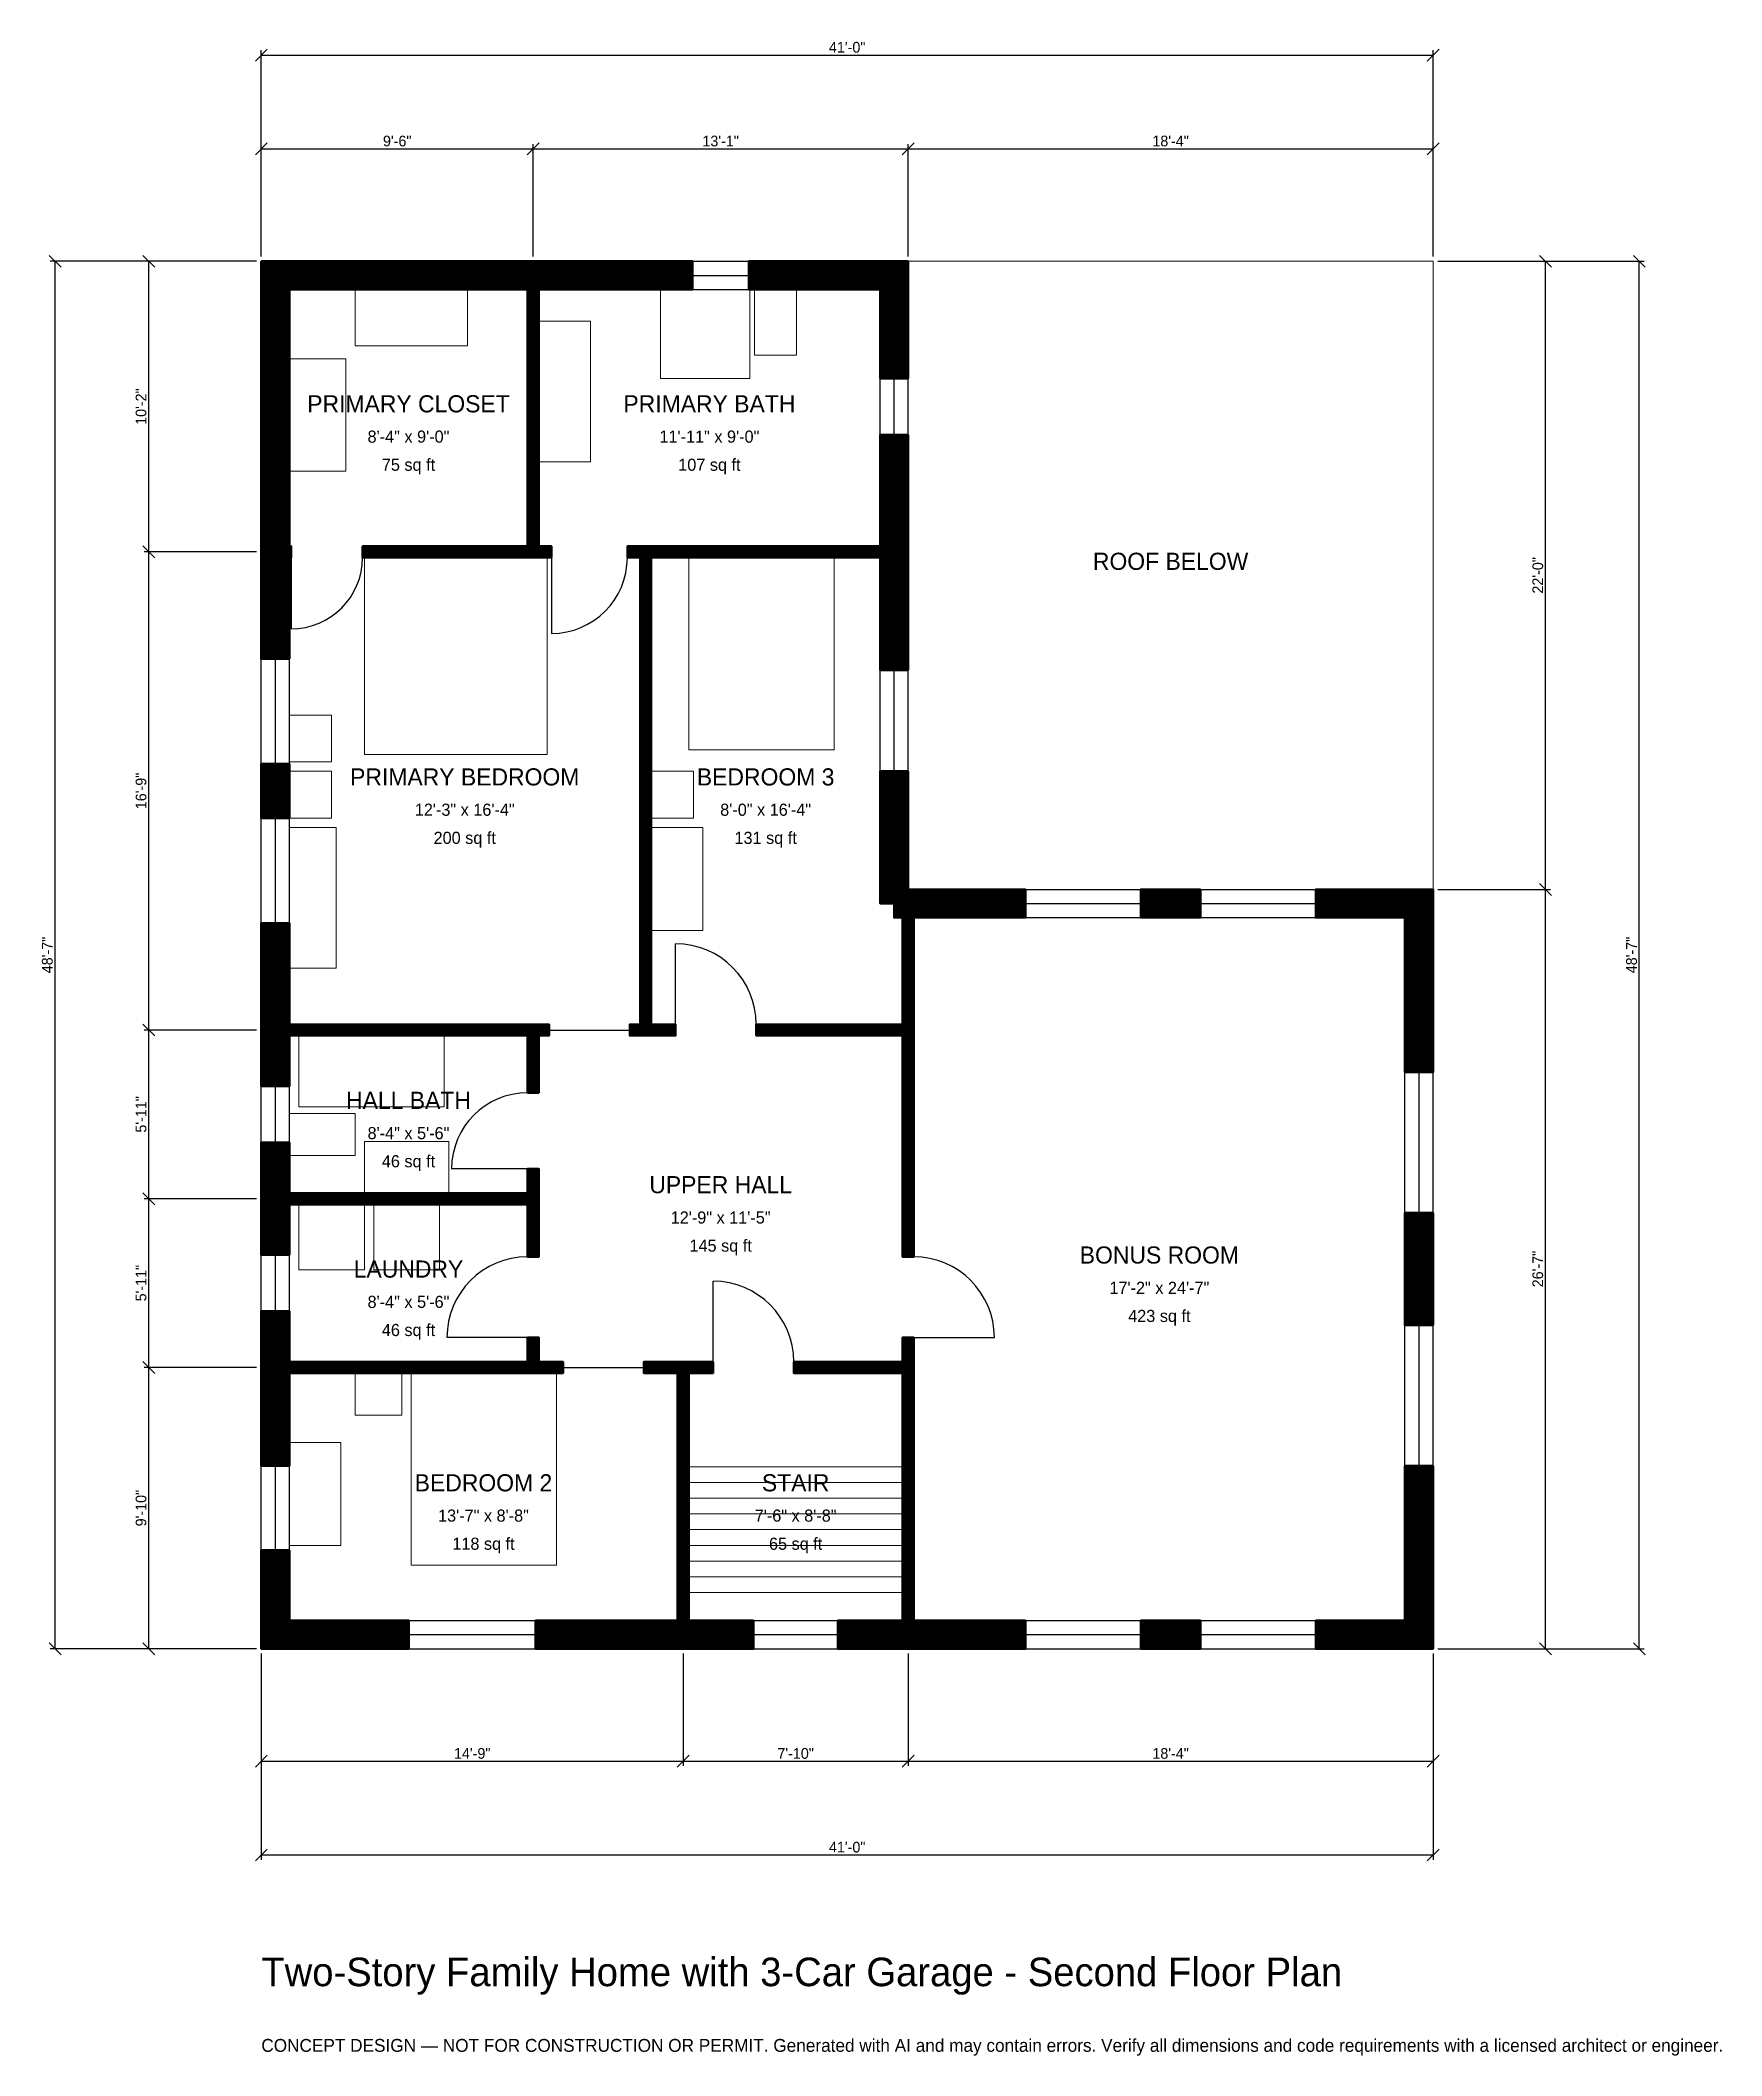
# Model space of a CAD drawing. Header units: inches. Extents: x -93 to 613, y -171 to 675.
import ezdxf
from ezdxf.enums import TextEntityAlignment as Align

# ---------------------------------------------------------------- set-up
doc = ezdxf.new("R2010")
doc.units = ezdxf.units.IN
doc.header["$MEASUREMENT"] = 0
doc.linetypes.add('DASHED', pattern=[0.6, 0.5, -0.1])
for name, color, linetype, lineweight in [('A-ANNO-DIMS', 1, 'Continuous', 13), ('A-ANNO-TEXT', 7, 'Continuous', 18), ('A-AREA-IDEN', 7, 'Continuous', 18), ('A-DOOR', 2, 'Continuous', 25), ('A-FLOR-FIXT', 9, 'Continuous', 13), ('A-FLOR-STRS', 3, 'Continuous', 18), ('A-FURN', 9, 'Continuous', 13), ('A-GLAZ', 4, 'Continuous', 25), ('A-SITE-PAVE', 8, 'Continuous', 13), ('A-WALL', 7, 'Continuous', 50), ('A-WALL-PATT', 8, 'Continuous', 13)]:
    doc.layers.add(name, color=color, linetype=linetype, lineweight=lineweight)
doc.dimstyles.new('PLAN', dxfattribs={"dimtxt": 4.5, "dimasz": 3, "dimexe": 2, "dimexo": 2, "dimgap": 1, "dimtad": 1, "dimdec": 0, "dimlunit": 4, "dimtsz": 2.5, "dimcen": 2.5, "dimclrd": 1, "dimclre": 1, "dimazin": 3, "dimtfac": 1, "dimtmove": 0, "dimatfit": 3})

msp = doc.modelspace()

# ---------------------------------------------------------------- hatches: boundary and pattern name
at = {"layer": 'A-WALL-PATT'}
h = msp.add_hatch(dxfattribs=at)
h.set_pattern_fill('ANSI31', color=8, scale=0.8)
h.paths.add_polyline_path([(0, 0), (0, 11.811), (0, 11.811), (0, 41.3386), (11.811, 41.3386), (11.811, 11.811), (62.0079, 11.811), (62.0079, 0), (11.811, 0), (11.811, 0), (0, 0), (0, 0), (0, 0), (0, 0)])
h.paths.add_polyline_path([(0, 112.2047), (0, 115.748), (0, 115.748), (0, 120.4724), (0, 120.4724), (0, 124.0157), (0, 141.7323), (11.811, 141.7323), (11.811, 124.0157), (11.811, 120.4724), (111.811, 120.4724), (111.811, 130.7087), (116.5354, 130.7087), (116.5354, 120.4724), (126.7717, 120.4724), (126.7717, 115.748), (116.5354, 115.748), (111.811, 115.748), (11.811, 115.748), (11.811, 112.2047), (11.811, 76.7717), (0, 76.7717), (0, 112.2047)])
h.paths.add_polyline_path([(0, 183.0709), (0, 186.6142), (0, 186.6142), (0, 191.3386), (0, 191.3386), (0, 194.8819), (0, 212.5984), (11.811, 212.5984), (11.811, 194.8819), (11.811, 191.3386), (111.811, 191.3386), (111.811, 201.5748), (116.5354, 201.5748), (116.5354, 191.3386), (116.5354, 186.6142), (116.5354, 164.5669), (111.811, 164.5669), (111.811, 186.6142), (11.811, 186.6142), (11.811, 183.0709), (11.811, 165.3543), (0, 165.3543), (0, 183.0709)])
h.paths.add_polyline_path([(0, 253.937), (0, 257.4803), (0, 257.4803), (0, 262.2047), (0, 262.2047), (0, 265.748), (0, 304.7244), (11.811, 304.7244), (11.811, 265.748), (11.811, 262.2047), (111.811, 262.2047), (116.5354, 262.2047), (120.8661, 262.2047), (120.8661, 257.4803), (116.5354, 257.4803), (116.5354, 233.4646), (111.811, 233.4646), (111.811, 257.4803), (11.811, 257.4803), (11.811, 253.937), (11.811, 236.2205), (0, 236.2205), (0, 253.937)])
h.paths.add_polyline_path([(0, 371.6535), (11.811, 371.6535), (11.811, 348.8189), (0, 348.8189), (0, 371.6535)])
h.paths.add_polyline_path([(0, 454.7244), (0, 458.2677), (0, 458.2677), (0, 462.9921), (0, 462.9921), (0, 466.5354), (0, 570.8661), (0, 570.8661), (0, 582.6772), (0, 582.6772), (0, 582.6772), (11.811, 582.6772), (11.811, 582.6772), (108.2677, 582.6772), (111.811, 582.6772), (111.811, 582.6772), (116.5354, 582.6772), (116.5354, 582.6772), (120.0787, 582.6772), (181.1024, 582.6772), (181.1024, 570.8661), (120.0787, 570.8661), (116.5354, 570.8661), (116.5354, 462.9921), (121.8504, 462.9921), (121.8504, 458.2677), (116.5354, 458.2677), (111.811, 458.2677), (42.5197, 458.2677), (42.5197, 462.9921), (111.811, 462.9921), (111.811, 570.8661), (108.2677, 570.8661), (11.811, 570.8661), (11.811, 466.5354), (11.811, 462.9921), (12.5984, 462.9921), (12.5984, 458.2677), (11.811, 458.2677), (11.811, 454.7244), (11.811, 415.748), (0, 415.748), (0, 454.7244)])
h.paths.add_polyline_path([(259.8425, 582.6772), (259.8425, 582.6772), (271.6535, 582.6772), (271.6535, 582.6772), (271.6536, 582.6772), (271.6536, 570.8661), (271.6535, 570.8661), (271.6535, 533.4646), (259.8425, 533.4646), (259.8425, 570.8661), (204.7244, 570.8661), (204.7244, 582.6772), (259.8425, 582.6772)])
h.paths.add_polyline_path([(271.6535, 462.9921), (271.6536, 462.9921), (271.6536, 458.2677), (271.6535, 458.2677), (271.6535, 454.7244), (271.6535, 454.7244), (271.6535, 411.0236), (259.8425, 411.0236), (259.8425, 458.2677), (163.7795, 458.2677), (163.7795, 262.2047), (174.0157, 262.2047), (174.0157, 257.4803), (163.7795, 257.4803), (159.0551, 257.4803), (154.7244, 257.4803), (154.7244, 262.2047), (159.0551, 262.2047), (159.0551, 458.2677), (153.7402, 458.2677), (153.7402, 462.9921), (159.0551, 462.9921), (163.7795, 462.9921), (259.8425, 462.9921), (259.8425, 466.5354), (259.8425, 466.5354), (259.8425, 509.8425), (271.6535, 509.8425), (271.6535, 462.9921)])
h.paths.add_polyline_path([(271.6535, 321.2598), (271.6536, 321.2598), (271.6536, 318.8977), (274.0157, 318.8977), (274.0157, 318.8976), (320.9318, 318.8976), (320.9318, 307.0866), (274.0157, 307.0866), (274.0157, 262.2047), (274.0157, 262.2047), (274.0157, 164.5669), (269.2913, 164.5669), (269.2913, 257.4803), (269.2913, 257.4803), (207.874, 257.4803), (207.874, 262.2047), (269.2913, 262.2047), (269.2913, 307.0866), (265.748, 307.0866), (265.748, 312.9921), (259.8425, 312.9921), (259.8425, 368.5039), (271.6535, 368.5039), (271.6535, 321.2598)])
h.paths.add_polyline_path([(394.4226, 318.8976), (394.4226, 307.0866), (369.357, 307.0866), (369.357, 318.8976), (394.4226, 318.8976)])
h.paths.add_polyline_path([(480.315, 318.8976), (480.315, 318.8977), (492.126, 318.8977), (492.126, 318.8976), (492.126, 318.8976), (492.126, 307.0866), (492.126, 307.0866), (492.126, 242.126), (480.315, 242.126), (480.315, 307.0866), (442.8478, 307.0866), (442.8478, 318.8976), (480.315, 318.8976)])
h.paths.add_polyline_path([(492.126, 135.8268), (480.315, 135.8268), (480.315, 183.0709), (492.126, 183.0709), (492.126, 135.8268)])
h.paths.add_polyline_path([(492.126, 11.811), (492.126, 11.811), (492.126, 0), (492.126, 0), (492.126, 0), (480.315, 0), (480.315, 0), (442.8478, 0), (442.8478, 11.811), (480.315, 11.811), (480.315, 76.7717), (492.126, 76.7717), (492.126, 11.811)])
h.paths.add_polyline_path([(369.357, 0), (369.357, 11.811), (394.4226, 11.811), (394.4226, 0), (369.357, 0)])
h.paths.add_polyline_path([(277.5591, 0), (274.0157, 0), (274.0157, 0), (269.2913, 0), (269.2913, 0), (265.748, 0), (242.126, 0), (242.126, 11.811), (265.748, 11.811), (269.2913, 11.811), (269.2913, 115.748), (223.622, 115.748), (223.622, 120.4724), (269.2913, 120.4724), (269.2913, 130.7087), (274.0157, 130.7087), (274.0157, 120.4724), (274.0157, 115.748), (274.0157, 11.811), (277.5591, 11.811), (320.9318, 11.811), (320.9318, 0), (277.5591, 0)])
h.paths.add_polyline_path([(183.0709, 0), (179.5276, 0), (179.5276, 0), (174.8031, 0), (174.8031, 0), (171.2598, 0), (115.1575, 0), (115.1575, 11.811), (171.2598, 11.811), (174.8031, 11.811), (174.8031, 115.748), (160.6299, 115.748), (160.6299, 120.4724), (174.8031, 120.4724), (179.5276, 120.4724), (189.7638, 120.4724), (189.7638, 115.748), (179.5276, 115.748), (179.5276, 11.811), (183.0709, 11.811), (206.6929, 11.811), (206.6929, 0), (183.0709, 0)])

# ---------------------------------------------------------------- linework, layer by layer
at = {"layer": 'A-DOOR'}
for p, q in [((12.5984, 458.2677), (12.5984, 428.3465)), ((121.8504, 458.2677), (121.8504, 426.378)), ((174.0157, 262.2047), (174.0157, 296.063)), ((120.8661, 259.8425), (154.7244, 259.8425)), ((111.811, 201.5748), (79.9213, 201.5748)), ((189.7638, 120.4724), (189.7638, 154.3307)), ((111.811, 130.7087), (77.9528, 130.7087)), ((274.0157, 130.7087), (307.874, 130.7087)), ((126.7717, 118.1102), (160.6299, 118.1102))]:
    msp.add_line(p, q, dxfattribs=at)
for centre, radius, start, end in [((12.5984, 458.2677), 29.9213, 270, 360), ((121.8504, 458.2677), 31.8898, 270, 360), ((174.0157, 262.2047), 33.8583, 0, 90), ((111.811, 201.5748), 31.8898, 90, 180), ((111.811, 130.7087), 33.8583, 90, 180), ((274.0157, 130.7087), 33.8583, 0, 90), ((189.7638, 120.4724), 33.8583, 0, 90)]:
    msp.add_arc(centre, radius, start, end, dxfattribs=at)
at = {"layer": 'A-FLOR-FIXT'}
for points in [[(167.7165, 533.4646), (205.1181, 533.4646), (205.1181, 570.8661), (167.7165, 570.8661)], [(207.0866, 543.3071), (224.8031, 543.3071), (224.8031, 570.8661), (207.0866, 570.8661)], [(116.5354, 498.4252), (138.189, 498.4252), (138.189, 557.4803), (116.5354, 557.4803)], [(15.748, 227.5591), (76.7717, 227.5591), (76.7717, 257.4803), (15.748, 257.4803)], [(11.811, 207.0866), (39.3701, 207.0866), (39.3701, 224.8031), (11.811, 224.8031)], [(43.3071, 191.3386), (78.7402, 191.3386), (78.7402, 212.9921), (43.3071, 212.9921)]]:
    msp.add_lwpolyline(points, close=True, dxfattribs=at)
at = {"layer": 'A-FLOR-STRS'}
for p, q in [((179.5276, 76.378), (269.2913, 76.378)), ((179.5276, 69.7835), (269.2913, 69.7835)), ((179.5276, 63.189), (269.2913, 63.189)), ((179.5276, 56.5945), (269.2913, 56.5945)), ((179.5276, 50), (269.2913, 50)), ((179.5276, 43.4055), (269.2913, 43.4055)), ((179.5276, 36.811), (269.2913, 36.811)), ((179.5276, 30.2165), (269.2913, 30.2165)), ((179.5276, 23.622), (269.2913, 23.622))]:
    msp.add_line(p, q, dxfattribs=at)
at = {"layer": 'A-FURN'}
for points in [[(39.3701, 547.2441), (86.6142, 547.2441), (86.6142, 570.8661), (39.3701, 570.8661)], [(11.811, 494.4882), (35.4331, 494.4882), (35.4331, 541.7323), (11.811, 541.7323)], [(43.3071, 375.5906), (120.0787, 375.5906), (120.0787, 458.2677), (43.3071, 458.2677)], [(179.5276, 377.5591), (240.5512, 377.5591), (240.5512, 458.2677), (179.5276, 458.2677)], [(11.811, 372.4409), (29.5276, 372.4409), (29.5276, 392.126), (11.811, 392.126)], [(11.811, 348.8189), (29.5276, 348.8189), (29.5276, 368.5039), (11.811, 368.5039)], [(163.7795, 348.8189), (181.4961, 348.8189), (181.4961, 368.5039), (163.7795, 368.5039)], [(11.811, 285.8268), (31.4961, 285.8268), (31.4961, 344.8819), (11.811, 344.8819)], [(163.7795, 301.5748), (185.4331, 301.5748), (185.4331, 344.8819), (163.7795, 344.8819)], [(15.748, 159.0551), (43.3071, 159.0551), (43.3071, 186.6142), (15.748, 186.6142)], [(47.2441, 159.0551), (74.8031, 159.0551), (74.8031, 186.6142), (47.2441, 186.6142)], [(39.3701, 98.0315), (59.0551, 98.0315), (59.0551, 115.748), (39.3701, 115.748)], [(62.9921, 35.0394), (124.0157, 35.0394), (124.0157, 115.748), (62.9921, 115.748)], [(11.811, 43.3071), (33.4646, 43.3071), (33.4646, 86.6142), (11.811, 86.6142)]]:
    msp.add_lwpolyline(points, close=True, dxfattribs=at)
at = {"layer": 'A-GLAZ'}
for p, q in [((181.1024, 582.6772), (204.7244, 582.6772)), ((181.1024, 576.7717), (204.7244, 576.7717)), ((181.1024, 570.8661), (204.7244, 570.8661)), ((259.8425, 509.8425), (259.8425, 533.4646)), ((265.748, 509.8425), (265.748, 533.4646)), ((271.6535, 509.8425), (271.6535, 533.4646)), ((0, 371.6535), (0, 415.748)), ((5.9055, 371.6535), (5.9055, 415.748)), ((11.811, 371.6535), (11.811, 415.748)), ((259.8425, 368.5039), (259.8425, 411.0236)), ((265.748, 368.5039), (265.748, 411.0236)), ((271.6535, 368.5039), (271.6535, 411.0236)), ((0, 304.7244), (0, 348.8189)), ((5.9055, 304.7244), (5.9055, 348.8189)), ((11.811, 304.7244), (11.811, 348.8189)), ((320.9318, 318.8976), (369.357, 318.8976)), ((394.4226, 318.8976), (442.8478, 318.8976)), ((320.9318, 312.9921), (369.357, 312.9921)), ((320.9318, 307.0866), (369.357, 307.0866)), ((394.4226, 312.9921), (442.8478, 312.9921)), ((394.4226, 307.0866), (442.8478, 307.0866)), ((480.315, 183.0709), (480.315, 242.126)), ((486.2205, 183.0709), (486.2205, 242.126)), ((492.126, 183.0709), (492.126, 242.126)), ((0, 212.5984), (0, 236.2205)), ((5.9055, 212.5984), (5.9055, 236.2205)), ((11.811, 212.5984), (11.811, 236.2205)), ((0, 141.7323), (0, 165.3543)), ((5.9055, 141.7323), (5.9055, 165.3543)), ((11.811, 141.7323), (11.811, 165.3543)), ((480.315, 76.7717), (480.315, 135.8268)), ((486.2205, 76.7717), (486.2205, 135.8268)), ((492.126, 76.7717), (492.126, 135.8268)), ((0, 41.3386), (0, 76.7717)), ((5.9055, 41.3386), (5.9055, 76.7717)), ((11.811, 41.3386), (11.811, 76.7717)), ((62.0079, 11.811), (115.1575, 11.811)), ((206.6929, 11.811), (242.126, 11.811)), ((320.9318, 11.811), (369.357, 11.811)), ((394.4226, 11.811), (442.8478, 11.811)), ((62.0079, 5.9055), (115.1575, 5.9055)), ((62.0079, 0), (115.1575, 0)), ((206.6929, 5.9055), (242.126, 5.9055)), ((206.6929, 0), (242.126, 0)), ((320.9318, 5.9055), (369.357, 5.9055)), ((320.9318, 0), (369.357, 0)), ((394.4226, 5.9055), (442.8478, 5.9055)), ((394.4226, 0), (442.8478, 0))]:
    msp.add_line(p, q, dxfattribs=at)
at = {"layer": 'A-SITE-PAVE', "linetype": 'DASHED'}
msp.add_lwpolyline([(271.6535, 318.8976), (492.126, 318.8976), (492.126, 582.6772), (271.6535, 582.6772)], close=True, dxfattribs=at)
at = {"layer": 'A-WALL'}
for points in [[(0, 454.7244), (0, 458.2677), (0, 458.2677), (0, 462.9921), (0, 462.9921), (0, 466.5354), (0, 570.8661), (0, 570.8661), (0, 582.6772), (0, 582.6772), (0, 582.6772), (11.811, 582.6772), (11.811, 582.6772), (108.2677, 582.6772), (111.811, 582.6772), (111.811, 582.6772), (116.5354, 582.6772), (116.5354, 582.6772), (120.0787, 582.6772), (181.1024, 582.6772), (181.1024, 570.8661), (120.0787, 570.8661), (116.5354, 570.8661), (116.5354, 462.9921), (121.8504, 462.9921), (121.8504, 458.2677), (116.5354, 458.2677), (111.811, 458.2677), (42.5197, 458.2677), (42.5197, 462.9921), (111.811, 462.9921), (111.811, 570.8661), (108.2677, 570.8661), (11.811, 570.8661), (11.811, 466.5354), (11.811, 462.9921), (12.5984, 462.9921), (12.5984, 458.2677), (11.811, 458.2677), (11.811, 454.7244), (11.811, 415.748), (0, 415.748), (0, 454.7244)], [(259.8425, 582.6772), (259.8425, 582.6772), (271.6535, 582.6772), (271.6535, 582.6772), (271.6536, 582.6772), (271.6536, 570.8661), (271.6535, 570.8661), (271.6535, 533.4646), (259.8425, 533.4646), (259.8425, 570.8661), (204.7244, 570.8661), (204.7244, 582.6772), (259.8425, 582.6772)], [(271.6535, 462.9921), (271.6536, 462.9921), (271.6536, 458.2677), (271.6535, 458.2677), (271.6535, 454.7244), (271.6535, 454.7244), (271.6535, 411.0236), (259.8425, 411.0236), (259.8425, 458.2677), (163.7795, 458.2677), (163.7795, 262.2047), (174.0157, 262.2047), (174.0157, 257.4803), (163.7795, 257.4803), (159.0551, 257.4803), (154.7244, 257.4803), (154.7244, 262.2047), (159.0551, 262.2047), (159.0551, 458.2677), (153.7402, 458.2677), (153.7402, 462.9921), (159.0551, 462.9921), (163.7795, 462.9921), (259.8425, 462.9921), (259.8425, 466.5354), (259.8425, 466.5354), (259.8425, 509.8425), (271.6535, 509.8425), (271.6535, 462.9921)], [(0, 371.6535), (11.811, 371.6535), (11.811, 348.8189), (0, 348.8189), (0, 371.6535)], [(271.6535, 321.2598), (271.6536, 321.2598), (271.6536, 318.8977), (274.0157, 318.8977), (274.0157, 318.8976), (320.9318, 318.8976), (320.9318, 307.0866), (274.0157, 307.0866), (274.0157, 262.2047), (274.0157, 262.2047), (274.0157, 164.5669), (269.2913, 164.5669), (269.2913, 257.4803), (269.2913, 257.4803), (207.874, 257.4803), (207.874, 262.2047), (269.2913, 262.2047), (269.2913, 307.0866), (265.748, 307.0866), (265.748, 312.9921), (259.8425, 312.9921), (259.8425, 368.5039), (271.6535, 368.5039), (271.6535, 321.2598)], [(394.4226, 318.8976), (394.4226, 307.0866), (369.357, 307.0866), (369.357, 318.8976), (394.4226, 318.8976)], [(480.315, 318.8976), (480.315, 318.8977), (492.126, 318.8977), (492.126, 318.8976), (492.126, 318.8976), (492.126, 307.0866), (492.126, 307.0866), (492.126, 242.126), (480.315, 242.126), (480.315, 307.0866), (442.8478, 307.0866), (442.8478, 318.8976), (480.315, 318.8976)], [(0, 253.937), (0, 257.4803), (0, 257.4803), (0, 262.2047), (0, 262.2047), (0, 265.748), (0, 304.7244), (11.811, 304.7244), (11.811, 265.748), (11.811, 262.2047), (111.811, 262.2047), (116.5354, 262.2047), (120.8661, 262.2047), (120.8661, 257.4803), (116.5354, 257.4803), (116.5354, 233.4646), (111.811, 233.4646), (111.811, 257.4803), (11.811, 257.4803), (11.811, 253.937), (11.811, 236.2205), (0, 236.2205), (0, 253.937)], [(0, 183.0709), (0, 186.6142), (0, 186.6142), (0, 191.3386), (0, 191.3386), (0, 194.8819), (0, 212.5984), (11.811, 212.5984), (11.811, 194.8819), (11.811, 191.3386), (111.811, 191.3386), (111.811, 201.5748), (116.5354, 201.5748), (116.5354, 191.3386), (116.5354, 186.6142), (116.5354, 164.5669), (111.811, 164.5669), (111.811, 186.6142), (11.811, 186.6142), (11.811, 183.0709), (11.811, 165.3543), (0, 165.3543), (0, 183.0709)], [(492.126, 135.8268), (480.315, 135.8268), (480.315, 183.0709), (492.126, 183.0709), (492.126, 135.8268)], [(0, 112.2047), (0, 115.748), (0, 115.748), (0, 120.4724), (0, 120.4724), (0, 124.0157), (0, 141.7323), (11.811, 141.7323), (11.811, 124.0157), (11.811, 120.4724), (111.811, 120.4724), (111.811, 130.7087), (116.5354, 130.7087), (116.5354, 120.4724), (126.7717, 120.4724), (126.7717, 115.748), (116.5354, 115.748), (111.811, 115.748), (11.811, 115.748), (11.811, 112.2047), (11.811, 76.7717), (0, 76.7717), (0, 112.2047)], [(277.5591, 0), (274.0157, 0), (274.0157, 0), (269.2913, 0), (269.2913, 0), (265.748, 0), (242.126, 0), (242.126, 11.811), (265.748, 11.811), (269.2913, 11.811), (269.2913, 115.748), (223.622, 115.748), (223.622, 120.4724), (269.2913, 120.4724), (269.2913, 130.7087), (274.0157, 130.7087), (274.0157, 120.4724), (274.0157, 115.748), (274.0157, 11.811), (277.5591, 11.811), (320.9318, 11.811), (320.9318, 0), (277.5591, 0)], [(183.0709, 0), (179.5276, 0), (179.5276, 0), (174.8031, 0), (174.8031, 0), (171.2598, 0), (115.1575, 0), (115.1575, 11.811), (171.2598, 11.811), (174.8031, 11.811), (174.8031, 115.748), (160.6299, 115.748), (160.6299, 120.4724), (174.8031, 120.4724), (179.5276, 120.4724), (189.7638, 120.4724), (189.7638, 115.748), (179.5276, 115.748), (179.5276, 11.811), (183.0709, 11.811), (206.6929, 11.811), (206.6929, 0), (183.0709, 0)], [(492.126, 11.811), (492.126, 11.811), (492.126, 0), (492.126, 0), (492.126, 0), (480.315, 0), (480.315, 0), (442.8478, 0), (442.8478, 11.811), (480.315, 11.811), (480.315, 76.7717), (492.126, 76.7717), (492.126, 11.811)], [(0, 0), (0, 11.811), (0, 11.811), (0, 41.3386), (11.811, 41.3386), (11.811, 11.811), (62.0079, 11.811), (62.0079, 0), (11.811, 0), (11.811, 0), (0, 0), (0, 0), (0, 0), (0, 0)], [(369.357, 0), (369.357, 11.811), (394.4226, 11.811), (394.4226, 0), (369.357, 0)]]:
    msp.add_lwpolyline(points, close=True, dxfattribs=at)

# ---------------------------------------------------------------- texts
at = {"layer": 'A-ANNO-TEXT'}
for s, height, p in [('Two-Story Family Home with 3-Car Garage - Second Floor Plan', 12, (0, -141.7323)), ('CONCEPT DESIGN — NOT FOR CONSTRUCTION OR PERMIT. Generated with AI and may contain errors. Verify all dimensions and code requirements with a licensed architect or engineer.', 5.4, (0, -169.2913))]:
    msp.add_text(s, height=height, dxfattribs=at).set_placement(p)
at = {"layer": 'A-AREA-IDEN'}
for s, height, p in [('PRIMARY CLOSET', 7.2, (61.811, 522.8346)), ('PRIMARY BATH', 7.2, (188.189, 522.8346)), ('8\'-4" x 9\'-0"', 5.1, (61.811, 509.0551)), ('11\'-11" x 9\'-0"', 5.1, (188.189, 509.0551)), ('75 sq ft', 5.1, (61.811, 497.2441)), ('107 sq ft', 5.1, (188.189, 497.2441)), ('ROOF BELOW', 7.2, (381.8898, 456.6929)), ('PRIMARY BEDROOM', 7.2, (85.4331, 366.1417)), ('BEDROOM 3', 7.2, (211.811, 366.1417)), ('12\'-3" x 16\'-4"', 5.1, (85.4331, 352.3622)), ('8\'-0" x 16\'-4"', 5.1, (211.811, 352.3622)), ('200 sq ft', 5.1, (85.4331, 340.5512)), ('131 sq ft', 5.1, (211.811, 340.5512)), ('HALL BATH', 7.2, (61.811, 230.315)), ('8\'-4" x 5\'-6"', 5.1, (61.811, 216.5354)), ('46 sq ft', 5.1, (61.811, 204.7244)), ('UPPER HALL', 7.2, (192.9134, 194.8819)), ('12\'-9" x 11\'-5"', 5.1, (192.9134, 181.1024)), ('145 sq ft', 5.1, (192.9134, 169.2913)), ('LAUNDRY', 7.2, (61.811, 159.4488)), ('BONUS ROOM', 7.2, (377.1654, 165.3543)), ('17\'-2" x 24\'-7"', 5.1, (377.1654, 151.5748)), ('8\'-4" x 5\'-6"', 5.1, (61.811, 145.6693)), ('46 sq ft', 5.1, (61.811, 133.8583)), ('423 sq ft', 5.1, (377.1654, 139.7638)), ('BEDROOM 2', 7.2, (93.3071, 69.685)), ('STAIR', 7.2, (224.4094, 69.685)), ('13\'-7" x 8\'-8"', 5.1, (93.3071, 55.9055)), ('7\'-6" x 8\'-8"', 5.1, (224.4094, 55.9055)), ('118 sq ft', 5.1, (93.3071, 44.0945)), ('65 sq ft', 5.1, (224.4094, 44.0945))]:
    msp.add_text(s, height=height, dxfattribs=at).set_placement(p, align=Align.MIDDLE_CENTER)

# ---------------------------------------------------------------- dimensions: what is measured, and where the dimension line sits
at = {"layer": 'A-ANNO-DIMS'}
for base, p1, p2, text in [((0, 669.2913), (0, 582.6772), (492.126, 582.6772), '41\'-0"'), ((0, 629.9213), (0, 582.6772), (114.1732, 582.6772), '9\'-6"'), ((114.1732, 629.9213), (114.1732, 582.6772), (271.6535, 582.6772), '13\'-1"'), ((271.6535, 629.9213), (271.6535, 582.6772), (492.126, 582.6772), '18\'-4"'), ((0, -47.2441), (0, 0), (177.1654, 0), '14\'-9"'), ((0, -86.6142), (0, 0), (492.126, 0), '41\'-0"'), ((177.1654, -47.2441), (177.1654, 0), (271.6535, 0), '7\'-10"'), ((271.6535, -47.2441), (271.6535, 0), (492.126, 0), '18\'-4"')]:
    msp.add_linear_dim(base=base, p1=p1, p2=p2, text=text, dimstyle='PLAN', dxfattribs=at).render()
for base, p1, p2, text in [((-86.6142, 0), (0, 0), (0, 582.6772), '48\'-7"'), ((-47.2441, 460.6299), (0, 460.6299), (0, 582.6772), '10\'-2"'), ((539.3701, 318.8976), (492.126, 318.8976), (492.126, 582.6772), '22\'-0"'), ((578.7402, 0), (492.126, 0), (492.126, 582.6772), '48\'-7"'), ((-47.2441, 259.8425), (0, 259.8425), (0, 460.6299), '16\'-9"'), ((539.3701, 0), (492.126, 0), (492.126, 318.8976), '26\'-7"'), ((-47.2441, 188.9764), (0, 188.9764), (0, 259.8425), '5\'-11"'), ((-47.2441, 118.1102), (0, 118.1102), (0, 188.9764), '5\'-11"'), ((-47.2441, 0), (0, 0), (0, 118.1102), '9\'-10"')]:
    msp.add_linear_dim(base=base, p1=p1, p2=p2, angle=90, text=text, dimstyle='PLAN', dxfattribs=at).render()

doc.saveas('drawing.dxf')
